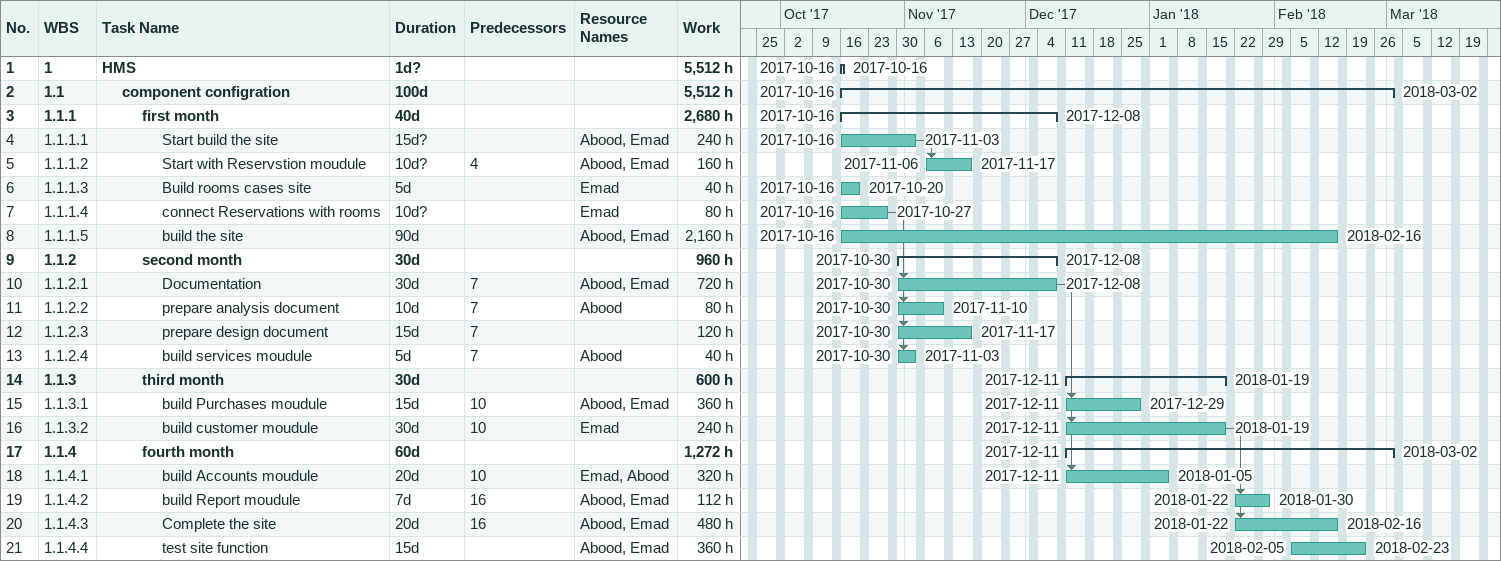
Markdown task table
| ID | WBS | Task | Duration | Start | Finish | Predecessors | Resources | Work (h) |
|---|---|---|---|---|---|---|---|---|
| 1 | 1 | **HMS** | 1d? | 2017-10-16 | 2017-10-16 |  |  | 5512 |
| 2 | 1.1 | **component configration** | 100d | 2017-10-16 | 2018-03-02 |  |  | 5512 |
| 3 | 1.1.1 | **first month** | 40d | 2017-10-16 | 2017-12-08 |  |  | 2680 |
| 4 | 1.1.1.1 | Start build the site | 15d? | 2017-10-16 | 2017-11-03 |  | Abood, Emad | 240 |
| 5 | 1.1.1.2 | Start with Reservstion moudule | 10d? | 2017-11-06 | 2017-11-17 | 4 | Abood, Emad | 160 |
| 6 | 1.1.1.3 | Build rooms cases site | 5d | 2017-10-16 | 2017-10-20 |  | Emad | 40 |
| 7 | 1.1.1.4 | connect Reservations with rooms | 10d? | 2017-10-16 | 2017-10-27 |  | Emad | 80 |
| 8 | 1.1.1.5 | build the site | 90d | 2017-10-16 | 2018-02-16 |  | Abood, Emad | 2160 |
| 9 | 1.1.2 | **second month** | 30d | 2017-10-30 | 2017-12-08 |  |  | 960 |
| 10 | 1.1.2.1 | Documentation | 30d | 2017-10-30 | 2017-12-08 | 7 | Abood, Emad | 720 |
| 11 | 1.1.2.2 | prepare analysis document | 10d | 2017-10-30 | 2017-11-10 | 7 | Abood | 80 |
| 12 | 1.1.2.3 | prepare design document | 15d | 2017-10-30 | 2017-11-17 | 7 |  | 120 |
| 13 | 1.1.2.4 | build services moudule | 5d | 2017-10-30 | 2017-11-03 | 7 | Abood | 40 |
| 14 | 1.1.3 | **third month** | 30d | 2017-12-11 | 2018-01-19 |  |  | 600 |
| 15 | 1.1.3.1 | build Purchases moudule | 15d | 2017-12-11 | 2017-12-29 | 10 | Abood, Emad | 360 |
| 16 | 1.1.3.2 | build customer moudule | 30d | 2017-12-11 | 2018-01-19 | 10 | Emad | 240 |
| 17 | 1.1.4 | **fourth month** | 60d | 2017-12-11 | 2018-03-02 |  |  | 1272 |
| 18 | 1.1.4.1 | build Accounts moudule | 20d | 2017-12-11 | 2018-01-05 | 10 | Emad, Abood | 320 |
| 19 | 1.1.4.2 | build Report moudule | 7d | 2018-01-22 | 2018-01-30 | 16 | Abood, Emad | 112 |
| 20 | 1.1.4.3 | Complete the site | 20d | 2018-01-22 | 2018-02-16 | 16 | Abood, Emad | 480 |
| 21 | 1.1.4.4 | test site function | 15d | 2018-02-05 | 2018-02-23 |  | Abood, Emad | 360 |
